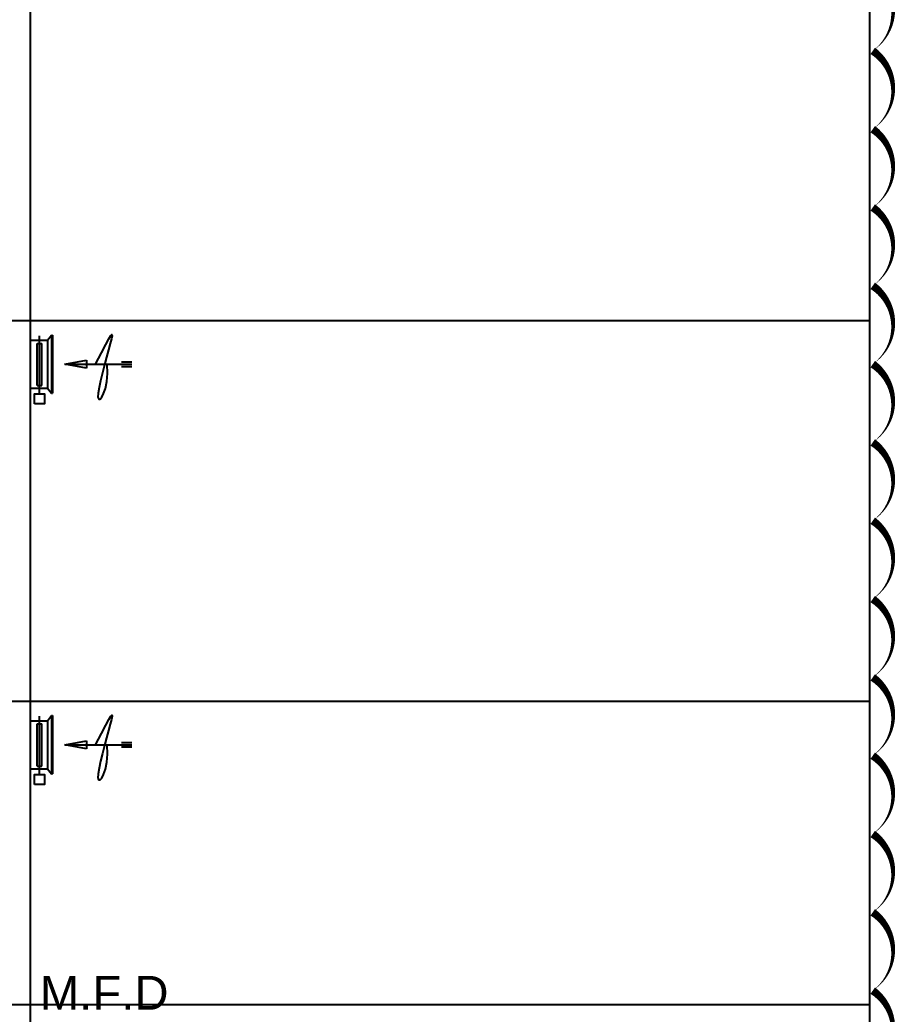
# Model space of a CAD drawing. Header units: millimetres. Extents: x 8533 to 164433, y 5768 to 115327.
# Drawn here: x 114985 to 125068, y 25303 to 36729 of the extents above; entities that cross this region are included whole.
import ezdxf

# ---------------------------------------------------------------- set-up
doc = ezdxf.new("R2010")
doc.units = ezdxf.units.MM
doc.header["$LTSCALE"] = 250
for name, color, linetype in [('@공사용도서 3차이후 수정', 211, 'Continuous'), ('ARC', 8, 'Continuous'), ('OUT', 4, 'Continuous'), ('p', 3, 'Continuous'), ('st', 4, 'Continuous')]:
    doc.layers.add(name, color=color, linetype=linetype)
doc.styles.add('STYLE1', font='arial.ttf')

msp = doc.modelspace()

# ---------------------------------------------------------------- linework, layer by layer
at = {"layer": '@공사용도서 3차이후 수정'}
msp.add_lwpolyline([(124788, 24673, 0, 90, 0.520567), (124788, 25573, 0, 90, 0.520567), (124788, 26473, 0, 90, 0.520567), (124788, 27373, 0, 90, 0.520567), (124788, 28273, 0, 90, 0.520567), (124788, 29173, 0, 90, 0.520567), (124788, 30073, 0, 90, 0.520567), (124788, 30973, 0, 90, 0.520567), (124788, 31873, 0, 90, 0.520567), (124788, 32773, 0, 90, 0.520567), (124788, 33673, 0, 90, 0.520567), (124788, 34573, 0, 90, 0.520567), (124788, 35473, 0, 90, 0.520567), (124788, 36373, 0, 90, 0.520567), (124788, 37273, 0, 90, 0.520567)], format="xyseb", dxfattribs=at)
at = {"layer": 'ARC'}
for p, q in [((124754, 14961), (124754, 50321)), ((19211, 33274), (124754, 33274)), ((19211, 28900), (124754, 28900)), ((19211, 25415), (124754, 25415))]:
    msp.add_line(p, q, dxfattribs=at)
at = {"layer": 'OUT'}
for p, q in [((115106, 33047), (115302, 33047)), ((115210, 32431), (115210, 33099)), ((115302, 33047), (115347, 33107)), ((115302, 33047), (115302, 32496)), ((115347, 33107), (115362, 33107)), ((115347, 33107), (115347, 32439)), ((115362, 33107), (115362, 32439)), ((115184, 33011), (115236, 33011)), ((115184, 32527), (115184, 33011)), ((115236, 32527), (115236, 33011)), ((115106, 32496), (115302, 32496)), ((115184, 32527), (115236, 32527)), ((115302, 32496), (115347, 32439)), ((115347, 32439), (115362, 32439)), ((115210, 28057), (115210, 28725)), ((115302, 28673), (115347, 28733)), ((115347, 28733), (115362, 28733)), ((115347, 28733), (115347, 28065)), ((115362, 28733), (115362, 28065)), ((115106, 28673), (115302, 28673)), ((115184, 28637), (115236, 28637)), ((115184, 28153), (115184, 28637)), ((115236, 28153), (115236, 28637)), ((115302, 28673), (115302, 28122)), ((115106, 28122), (115302, 28122)), ((115184, 28153), (115236, 28153)), ((115302, 28122), (115347, 28065)), ((115347, 28065), (115362, 28065))]:
    msp.add_line(p, q, dxfattribs=at)
at = {"layer": 'OUT', "elevation": 0}
for points in [[(115152, 32316), (115152, 32431), (115267, 32431), (115267, 32316)], [(115152, 27941), (115152, 28057), (115267, 28057), (115267, 27941)]]:
    msp.add_lwpolyline(points, close=True, dxfattribs=at)
msp.add_lwpolyline([(115152, 28057), (115267, 28057)], dxfattribs=at)
at = {"layer": 'p', "color": 4, "linetype": 'Continuous'}
msp.add_line((115106, 16847), (115106, 56127), dxfattribs=at)
at = {"layer": 'p', "color": 1, "linetype": 'Continuous'}
for p, q in [((115503, 32773), (115751, 32819)), ((115751, 32819), (115751, 32727)), ((115751, 32727), (115503, 32773)), ((115503, 28399), (115751, 28445)), ((115751, 28352), (115503, 28399)), ((115751, 28445), (115751, 28352))]:
    msp.add_line(p, q, dxfattribs=at)
at = {"layer": 'p', "color": 1}
for p, q in [((116155, 32799), (116272, 32799)), ((115503, 32773), (116272, 32773)), ((116155, 32747), (116272, 32747)), ((115503, 28399), (116272, 28399)), ((116155, 28425), (116272, 28425)), ((116155, 28373), (116272, 28373))]:
    msp.add_line(p, q, dxfattribs=at)
for points in [[(115856, 32773), (115922, 32902), (115972, 32999), (116008, 33064), (116031, 33101), (116043, 33112), (116045, 33099), (116038, 33064), (116024, 33009), (116005, 32937), (115982, 32854), (115958, 32763), (115934, 32671), (115912, 32582), (115895, 32503), (115885, 32437), (115883, 32391), (115891, 32368), (115907, 32368), (115927, 32391), (115948, 32433), (115968, 32494), (115983, 32572), (115991, 32665), (115988, 32773)], [(115856, 28399), (115922, 28528), (115972, 28624), (116008, 28690), (116031, 28727), (116043, 28738), (116045, 28725), (116038, 28689), (116024, 28635), (116005, 28563), (115982, 28479), (115958, 28389), (115934, 28297), (115912, 28208), (115895, 28128), (115885, 28063), (115883, 28016), (115891, 27994), (115907, 27994), (115927, 28016), (115948, 28058), (115968, 28119), (115983, 28197), (115991, 28291), (115988, 28399)]]:
    msp.add_lwpolyline(points, dxfattribs=at)

# ---------------------------------------------------------------- texts
at = {"layer": 'st', "color": 2, "style": 'STYLE1'}
msp.add_text('M.F.D', height=389.3, dxfattribs=at).set_placement((115214, 25353))

doc.saveas('drawing.dxf')
